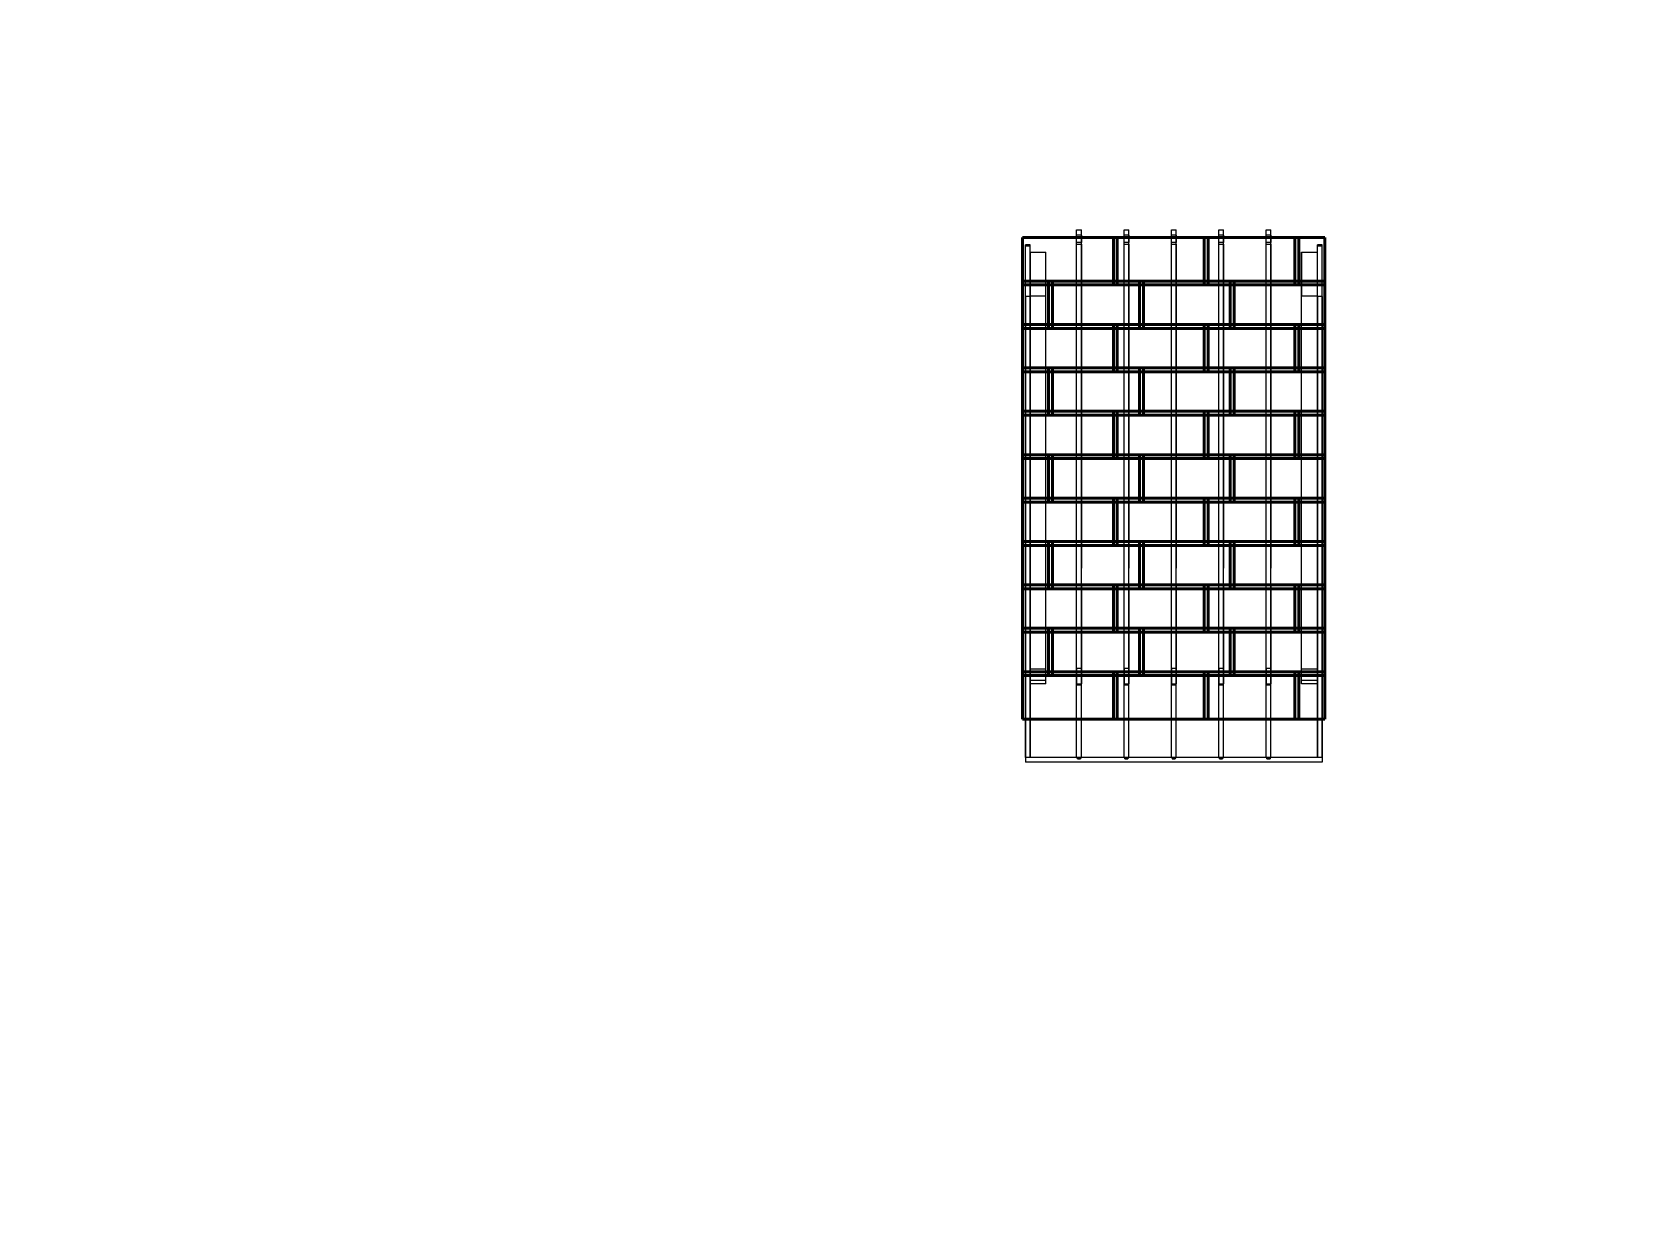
# Model space of a CAD drawing. Header units: millimetres. Extents: x 0 to 6720, y 0 to 297.
# Drawn here: x 2935.1 to 3340.8, y 0 to 297 of the extents above; entities that cross this region are included whole.
import ezdxf

# ---------------------------------------------------------------- set-up
doc = ezdxf.new("R2010")
doc.units = ezdxf.units.MM
doc.linetypes.add('K5LT_BASIC', pattern=[0])
doc.linetypes.add('K5LT_THIN', pattern=[0])
doc.layers.add('Системный слой', color=7, linetype='Continuous')

# ---------------------------------------------------------------- blocks, each defined once
blk = doc.blocks.new('U0')
at = {"layer": 'Системный слой', "color": 5, "linetype": 'K5LT_BASIC', "lineweight": 40}
for p, q in [((3210.1, 134.89), (3186.1, 134.89)), ((3186.1, 134.89), (3186.1, 122.89)), ((3210.1, 122.89), (3210.1, 134.89)), ((3186.1, 122.89), (3210.1, 122.89))]:
    blk.add_line(p, q, dxfattribs=at)
blk = doc.blocks.new('U1')
at = {"layer": 'Системный слой', "color": 5, "linetype": 'K5LT_BASIC', "lineweight": 40}
for p, q in [((3193.7, 145.89), (3186.1, 145.89)), ((3186.1, 145.89), (3186.1, 133.89)), ((3193.7, 133.89), (3193.7, 145.89)), ((3186.1, 133.89), (3193.7, 133.89))]:
    blk.add_line(p, q, dxfattribs=at)
blk = doc.blocks.new('U2')
at = {"layer": 'Системный слой', "color": 5, "linetype": 'K5LT_BASIC', "lineweight": 40}
for p, q in [((3233.1, 134.89), (3209.1, 134.89)), ((3209.1, 134.89), (3209.1, 122.89)), ((3233.1, 122.89), (3233.1, 134.89)), ((3209.1, 122.89), (3233.1, 122.89))]:
    blk.add_line(p, q, dxfattribs=at)
blk = doc.blocks.new('U3')
at = {"layer": 'Системный слой', "color": 5, "linetype": 'K5LT_BASIC', "lineweight": 40}
for p, q in [((3216.7, 145.89), (3192.7, 145.89)), ((3192.7, 145.89), (3192.7, 133.89)), ((3216.7, 133.89), (3216.7, 145.89)), ((3192.7, 133.89), (3216.7, 133.89))]:
    blk.add_line(p, q, dxfattribs=at)
blk = doc.blocks.new('U4')
at = {"layer": 'Системный слой', "color": 5, "linetype": 'K5LT_BASIC', "lineweight": 40}
for p, q in [((3256.1, 134.89), (3232.1, 134.89)), ((3232.1, 134.89), (3232.1, 122.89)), ((3256.1, 122.89), (3256.1, 134.89)), ((3232.1, 122.89), (3256.1, 122.89))]:
    blk.add_line(p, q, dxfattribs=at)
blk = doc.blocks.new('U5')
at = {"layer": 'Системный слой', "color": 5, "linetype": 'K5LT_BASIC', "lineweight": 40}
for p, q in [((3239.7, 145.89), (3215.7, 145.89)), ((3215.7, 145.89), (3215.7, 133.89)), ((3239.7, 133.89), (3239.7, 145.89)), ((3215.7, 133.89), (3239.7, 133.89))]:
    blk.add_line(p, q, dxfattribs=at)
blk = doc.blocks.new('U6')
at = {"layer": 'Системный слой', "color": 5, "linetype": 'K5LT_BASIC', "lineweight": 40}
for p, q in [((3262.7, 134.89), (3255.1, 134.89)), ((3255.1, 134.89), (3255.1, 122.89)), ((3262.7, 122.89), (3262.7, 134.89)), ((3255.1, 122.89), (3262.7, 122.89))]:
    blk.add_line(p, q, dxfattribs=at)
blk = doc.blocks.new('U7')
at = {"layer": 'Системный слой', "color": 5, "linetype": 'K5LT_BASIC', "lineweight": 40}
for p, q in [((3262.7, 145.89), (3238.7, 145.89)), ((3238.7, 145.89), (3238.7, 133.89)), ((3262.7, 133.89), (3262.7, 145.89)), ((3238.7, 133.89), (3262.7, 133.89))]:
    blk.add_line(p, q, dxfattribs=at)
blk = doc.blocks.new('U8')
at = {"layer": 'Системный слой', "color": 5, "linetype": 'K5LT_BASIC', "lineweight": 40}
for p, q in [((3210.1, 156.89), (3186.1, 156.89)), ((3186.1, 156.89), (3186.1, 144.89)), ((3210.1, 144.89), (3210.1, 156.89)), ((3186.1, 144.89), (3210.1, 144.89))]:
    blk.add_line(p, q, dxfattribs=at)
blk = doc.blocks.new('U9')
at = {"layer": 'Системный слой', "color": 5, "linetype": 'K5LT_BASIC', "lineweight": 40}
for p, q in [((3233.1, 156.89), (3209.1, 156.89)), ((3209.1, 156.89), (3209.1, 144.89)), ((3233.1, 144.89), (3233.1, 156.89)), ((3209.1, 144.89), (3233.1, 144.89))]:
    blk.add_line(p, q, dxfattribs=at)
blk = doc.blocks.new('U10')
at = {"layer": 'Системный слой', "color": 5, "linetype": 'K5LT_BASIC', "lineweight": 40}
for p, q in [((3256.1, 156.89), (3232.1, 156.89)), ((3232.1, 156.89), (3232.1, 144.89)), ((3256.1, 144.89), (3256.1, 156.89)), ((3232.1, 144.89), (3256.1, 144.89))]:
    blk.add_line(p, q, dxfattribs=at)
blk = doc.blocks.new('U11')
at = {"layer": 'Системный слой', "color": 5, "linetype": 'K5LT_BASIC', "lineweight": 40}
for p, q in [((3262.7, 156.89), (3255.1, 156.89)), ((3255.1, 156.89), (3255.1, 144.89)), ((3262.7, 144.89), (3262.7, 156.89)), ((3255.1, 144.89), (3262.7, 144.89))]:
    blk.add_line(p, q, dxfattribs=at)
blk = doc.blocks.new('U12')
at = {"layer": 'Системный слой', "color": 5, "linetype": 'K5LT_BASIC', "lineweight": 40}
for p, q in [((3193.7, 167.89), (3186.1, 167.89)), ((3186.1, 167.89), (3186.1, 155.89)), ((3193.7, 155.89), (3193.7, 167.89)), ((3186.1, 155.89), (3193.7, 155.89))]:
    blk.add_line(p, q, dxfattribs=at)
blk = doc.blocks.new('U13')
at = {"layer": 'Системный слой', "color": 5, "linetype": 'K5LT_BASIC', "lineweight": 40}
for p, q in [((3216.7, 167.89), (3192.7, 167.89)), ((3192.7, 167.89), (3192.7, 155.89)), ((3216.7, 155.89), (3216.7, 167.89)), ((3192.7, 155.89), (3216.7, 155.89))]:
    blk.add_line(p, q, dxfattribs=at)
blk = doc.blocks.new('U14')
at = {"layer": 'Системный слой', "color": 5, "linetype": 'K5LT_BASIC', "lineweight": 40}
for p, q in [((3239.7, 167.89), (3215.7, 167.89)), ((3215.7, 167.89), (3215.7, 155.89)), ((3239.7, 155.89), (3239.7, 167.89)), ((3215.7, 155.89), (3239.7, 155.89))]:
    blk.add_line(p, q, dxfattribs=at)
blk = doc.blocks.new('U15')
at = {"layer": 'Системный слой', "color": 5, "linetype": 'K5LT_BASIC', "lineweight": 40}
for p, q in [((3262.7, 167.89), (3238.7, 167.89)), ((3238.7, 167.89), (3238.7, 155.89)), ((3262.7, 155.89), (3262.7, 167.89)), ((3238.7, 155.89), (3262.7, 155.89))]:
    blk.add_line(p, q, dxfattribs=at)
blk = doc.blocks.new('U16')
at = {"layer": 'Системный слой', "color": 5, "linetype": 'K5LT_BASIC', "lineweight": 40}
for p, q in [((3210.1, 178.89), (3186.1, 178.89)), ((3186.1, 178.89), (3186.1, 166.89)), ((3210.1, 166.89), (3210.1, 178.89)), ((3186.1, 166.89), (3210.1, 166.89))]:
    blk.add_line(p, q, dxfattribs=at)
blk = doc.blocks.new('U17')
at = {"layer": 'Системный слой', "color": 5, "linetype": 'K5LT_BASIC', "lineweight": 40}
for p, q in [((3233.1, 178.89), (3209.1, 178.89)), ((3209.1, 178.89), (3209.1, 166.89)), ((3233.1, 166.89), (3233.1, 178.89)), ((3209.1, 166.89), (3233.1, 166.89))]:
    blk.add_line(p, q, dxfattribs=at)
blk = doc.blocks.new('U18')
at = {"layer": 'Системный слой', "color": 5, "linetype": 'K5LT_BASIC', "lineweight": 40}
for p, q in [((3256.1, 178.89), (3232.1, 178.89)), ((3232.1, 178.89), (3232.1, 166.89)), ((3256.1, 166.89), (3256.1, 178.89)), ((3232.1, 166.89), (3256.1, 166.89))]:
    blk.add_line(p, q, dxfattribs=at)
blk = doc.blocks.new('U19')
at = {"layer": 'Системный слой', "color": 5, "linetype": 'K5LT_BASIC', "lineweight": 40}
for p, q in [((3262.7, 178.89), (3255.1, 178.89)), ((3255.1, 178.89), (3255.1, 166.89)), ((3262.7, 166.89), (3262.7, 178.89)), ((3255.1, 166.89), (3262.7, 166.89))]:
    blk.add_line(p, q, dxfattribs=at)
blk = doc.blocks.new('U20')
at = {"layer": 'Системный слой', "color": 5, "linetype": 'K5LT_BASIC', "lineweight": 40}
for p, q in [((3193.7, 189.89), (3186.1, 189.89)), ((3186.1, 189.89), (3186.1, 177.89)), ((3193.7, 177.89), (3193.7, 189.89)), ((3186.1, 177.89), (3193.7, 177.89))]:
    blk.add_line(p, q, dxfattribs=at)
blk = doc.blocks.new('U21')
at = {"layer": 'Системный слой', "color": 5, "linetype": 'K5LT_BASIC', "lineweight": 40}
for p, q in [((3216.7, 189.89), (3192.7, 189.89)), ((3192.7, 189.89), (3192.7, 177.89)), ((3216.7, 177.89), (3216.7, 189.89)), ((3192.7, 177.89), (3216.7, 177.89))]:
    blk.add_line(p, q, dxfattribs=at)
blk = doc.blocks.new('U22')
at = {"layer": 'Системный слой', "color": 5, "linetype": 'K5LT_BASIC', "lineweight": 40}
for p, q in [((3239.7, 189.89), (3215.7, 189.89)), ((3215.7, 189.89), (3215.7, 177.89)), ((3239.7, 177.89), (3239.7, 189.89)), ((3215.7, 177.89), (3239.7, 177.89))]:
    blk.add_line(p, q, dxfattribs=at)
blk = doc.blocks.new('U23')
at = {"layer": 'Системный слой', "color": 5, "linetype": 'K5LT_BASIC', "lineweight": 40}
for p, q in [((3262.7, 189.89), (3238.7, 189.89)), ((3238.7, 189.89), (3238.7, 177.89)), ((3262.7, 177.89), (3262.7, 189.89)), ((3238.7, 177.89), (3262.7, 177.89))]:
    blk.add_line(p, q, dxfattribs=at)
blk = doc.blocks.new('U24')
at = {"layer": 'Системный слой', "color": 5, "linetype": 'K5LT_BASIC', "lineweight": 40}
for p, q in [((3210.1, 200.89), (3186.1, 200.89)), ((3186.1, 200.89), (3186.1, 188.89)), ((3210.1, 188.89), (3210.1, 200.89)), ((3186.1, 188.89), (3210.1, 188.89))]:
    blk.add_line(p, q, dxfattribs=at)
blk = doc.blocks.new('U25')
at = {"layer": 'Системный слой', "color": 5, "linetype": 'K5LT_BASIC', "lineweight": 40}
for p, q in [((3233.1, 200.89), (3209.1, 200.89)), ((3209.1, 200.89), (3209.1, 188.89)), ((3233.1, 188.89), (3233.1, 200.89)), ((3209.1, 188.89), (3233.1, 188.89))]:
    blk.add_line(p, q, dxfattribs=at)
blk = doc.blocks.new('U26')
at = {"layer": 'Системный слой', "color": 5, "linetype": 'K5LT_BASIC', "lineweight": 40}
for p, q in [((3256.1, 200.89), (3232.1, 200.89)), ((3232.1, 200.89), (3232.1, 188.89)), ((3256.1, 188.89), (3256.1, 200.89)), ((3232.1, 188.89), (3256.1, 188.89))]:
    blk.add_line(p, q, dxfattribs=at)
blk = doc.blocks.new('U27')
at = {"layer": 'Системный слой', "color": 5, "linetype": 'K5LT_BASIC', "lineweight": 40}
for p, q in [((3262.7, 200.89), (3255.1, 200.89)), ((3255.1, 200.89), (3255.1, 188.89)), ((3262.7, 188.89), (3262.7, 200.89)), ((3255.1, 188.89), (3262.7, 188.89))]:
    blk.add_line(p, q, dxfattribs=at)
blk = doc.blocks.new('U28')
at = {"layer": 'Системный слой', "color": 5, "linetype": 'K5LT_BASIC', "lineweight": 40}
for p, q in [((3193.7, 211.89), (3186.1, 211.89)), ((3186.1, 211.89), (3186.1, 199.89)), ((3193.7, 199.89), (3193.7, 211.89)), ((3186.1, 199.89), (3193.7, 199.89))]:
    blk.add_line(p, q, dxfattribs=at)
blk = doc.blocks.new('U29')
at = {"layer": 'Системный слой', "color": 5, "linetype": 'K5LT_BASIC', "lineweight": 40}
for p, q in [((3216.7, 211.89), (3192.7, 211.89)), ((3192.7, 211.89), (3192.7, 199.89)), ((3216.7, 199.89), (3216.7, 211.89)), ((3192.7, 199.89), (3216.7, 199.89))]:
    blk.add_line(p, q, dxfattribs=at)
blk = doc.blocks.new('U30')
at = {"layer": 'Системный слой', "color": 5, "linetype": 'K5LT_BASIC', "lineweight": 40}
for p, q in [((3239.7, 211.89), (3215.7, 211.89)), ((3215.7, 211.89), (3215.7, 199.89)), ((3239.7, 199.89), (3239.7, 211.89)), ((3215.7, 199.89), (3239.7, 199.89))]:
    blk.add_line(p, q, dxfattribs=at)
blk = doc.blocks.new('U31')
at = {"layer": 'Системный слой', "color": 5, "linetype": 'K5LT_BASIC', "lineweight": 40}
for p, q in [((3262.7, 211.89), (3238.7, 211.89)), ((3238.7, 211.89), (3238.7, 199.89)), ((3262.7, 199.89), (3262.7, 211.89)), ((3238.7, 199.89), (3262.7, 199.89))]:
    blk.add_line(p, q, dxfattribs=at)
blk = doc.blocks.new('U32')
at = {"layer": 'Системный слой', "color": 5, "linetype": 'K5LT_BASIC', "lineweight": 40}
for p, q in [((3210.1, 222.89), (3186.1, 222.89)), ((3186.1, 222.89), (3186.1, 210.89)), ((3210.1, 210.89), (3210.1, 222.89)), ((3186.1, 210.89), (3210.1, 210.89))]:
    blk.add_line(p, q, dxfattribs=at)
blk = doc.blocks.new('U33')
at = {"layer": 'Системный слой', "color": 5, "linetype": 'K5LT_BASIC', "lineweight": 40}
for p, q in [((3233.1, 222.89), (3209.1, 222.89)), ((3209.1, 222.89), (3209.1, 210.89)), ((3233.1, 210.89), (3233.1, 222.89)), ((3209.1, 210.89), (3233.1, 210.89))]:
    blk.add_line(p, q, dxfattribs=at)
blk = doc.blocks.new('U34')
at = {"layer": 'Системный слой', "color": 5, "linetype": 'K5LT_BASIC', "lineweight": 40}
for p, q in [((3256.1, 222.89), (3232.1, 222.89)), ((3232.1, 222.89), (3232.1, 210.89)), ((3256.1, 210.89), (3256.1, 222.89)), ((3232.1, 210.89), (3256.1, 210.89))]:
    blk.add_line(p, q, dxfattribs=at)
blk = doc.blocks.new('U35')
at = {"layer": 'Системный слой', "color": 5, "linetype": 'K5LT_BASIC', "lineweight": 40}
for p, q in [((3262.7, 222.89), (3255.1, 222.89)), ((3255.1, 222.89), (3255.1, 210.89)), ((3262.7, 210.89), (3262.7, 222.89)), ((3255.1, 210.89), (3262.7, 210.89))]:
    blk.add_line(p, q, dxfattribs=at)
blk = doc.blocks.new('U36')
at = {"layer": 'Системный слой', "color": 5, "linetype": 'K5LT_BASIC', "lineweight": 40}
for p, q in [((3193.7, 233.89), (3186.1, 233.89)), ((3186.1, 233.89), (3186.1, 221.89)), ((3193.7, 221.89), (3193.7, 233.89)), ((3186.1, 221.89), (3193.7, 221.89))]:
    blk.add_line(p, q, dxfattribs=at)
blk = doc.blocks.new('U37')
at = {"layer": 'Системный слой', "color": 5, "linetype": 'K5LT_BASIC', "lineweight": 40}
for p, q in [((3216.7, 233.89), (3192.7, 233.89)), ((3192.7, 233.89), (3192.7, 221.89)), ((3216.7, 221.89), (3216.7, 233.89)), ((3192.7, 221.89), (3216.7, 221.89))]:
    blk.add_line(p, q, dxfattribs=at)
blk = doc.blocks.new('U38')
at = {"layer": 'Системный слой', "color": 5, "linetype": 'K5LT_BASIC', "lineweight": 40}
for p, q in [((3239.7, 233.89), (3215.7, 233.89)), ((3215.7, 233.89), (3215.7, 221.89)), ((3239.7, 221.89), (3239.7, 233.89)), ((3215.7, 221.89), (3239.7, 221.89))]:
    blk.add_line(p, q, dxfattribs=at)
blk = doc.blocks.new('U39')
at = {"layer": 'Системный слой', "color": 5, "linetype": 'K5LT_BASIC', "lineweight": 40}
for p, q in [((3262.7, 233.89), (3238.7, 233.89)), ((3238.7, 233.89), (3238.7, 221.89)), ((3262.7, 221.89), (3262.7, 233.89)), ((3238.7, 221.89), (3262.7, 221.89))]:
    blk.add_line(p, q, dxfattribs=at)
blk = doc.blocks.new('U40')
at = {"layer": 'Системный слой', "color": 5, "linetype": 'K5LT_BASIC', "lineweight": 40}
for p, q in [((3210.1, 244.89), (3186.1, 244.89)), ((3186.1, 244.89), (3186.1, 232.89)), ((3210.1, 232.89), (3210.1, 244.89)), ((3186.1, 232.89), (3210.1, 232.89))]:
    blk.add_line(p, q, dxfattribs=at)
blk = doc.blocks.new('U41')
at = {"layer": 'Системный слой', "color": 5, "linetype": 'K5LT_BASIC', "lineweight": 40}
for p, q in [((3233.1, 244.89), (3209.1, 244.89)), ((3209.1, 244.89), (3209.1, 232.89)), ((3233.1, 232.89), (3233.1, 244.89)), ((3209.1, 232.89), (3233.1, 232.89))]:
    blk.add_line(p, q, dxfattribs=at)
blk = doc.blocks.new('U42')
at = {"layer": 'Системный слой', "color": 5, "linetype": 'K5LT_BASIC', "lineweight": 40}
for p, q in [((3256.1, 244.89), (3232.1, 244.89)), ((3232.1, 244.89), (3232.1, 232.89)), ((3256.1, 232.89), (3256.1, 244.89)), ((3232.1, 232.89), (3256.1, 232.89))]:
    blk.add_line(p, q, dxfattribs=at)
blk = doc.blocks.new('U43')
at = {"layer": 'Системный слой', "color": 5, "linetype": 'K5LT_BASIC', "lineweight": 40}
for p, q in [((3262.7, 244.89), (3255.1, 244.89)), ((3255.1, 244.89), (3255.1, 232.89)), ((3262.7, 232.89), (3262.7, 244.89)), ((3255.1, 232.89), (3262.7, 232.89))]:
    blk.add_line(p, q, dxfattribs=at)
blk = doc.blocks.new('U255')
at = {"layer": 'Системный слой', "color": 7, "linetype": 'K5LT_THIN', "lineweight": 18}
for p, q in [((3199.8, 113.17), (3199.8, 246.89)), ((3199.8, 245.56), (3199.8, 246.89)), ((3199.8, 246.89), (3201, 246.89)), ((3201, 245.56), (3199.8, 245.56)), ((3199.8, 243.64), (3199.8, 245.56)), ((3199.8, 243.21), (3199.8, 243.64)), ((3201, 243.64), (3199.8, 243.64)), ((3201, 113.17), (3201, 246.89)), ((3201, 245.56), (3201, 246.89)), ((3201, 245.56), (3201, 243.64)), ((3201, 243.21), (3201, 243.64)), ((3211.8, 113.17), (3211.8, 246.89)), ((3211.8, 245.56), (3211.8, 246.89)), ((3211.8, 246.89), (3213, 246.89)), ((3213, 245.56), (3211.8, 245.56)), ((3211.8, 243.64), (3211.8, 245.56)), ((3211.8, 243.21), (3211.8, 243.64)), ((3213, 243.64), (3211.8, 243.64)), ((3213, 113.17), (3213, 246.89)), ((3213, 245.56), (3213, 246.89)), ((3213, 245.56), (3213, 243.64)), ((3213, 243.21), (3213, 243.64)), ((3223.8, 113.17), (3223.8, 246.89)), ((3223.8, 245.56), (3223.8, 246.89)), ((3223.8, 246.89), (3225, 246.89)), ((3225, 245.56), (3223.8, 245.56)), ((3223.8, 243.64), (3223.8, 245.56)), ((3223.8, 243.21), (3223.8, 243.64)), ((3225, 243.64), (3223.8, 243.64)), ((3225, 113.17), (3225, 246.89)), ((3225, 245.56), (3225, 246.89)), ((3225, 245.56), (3225, 243.64)), ((3225, 243.21), (3225, 243.64)), ((3235.8, 113.17), (3235.8, 246.89)), ((3235.8, 245.56), (3235.8, 246.89)), ((3235.8, 246.89), (3237, 246.89)), ((3237, 245.56), (3235.8, 245.56)), ((3235.8, 243.64), (3235.8, 245.56)), ((3235.8, 243.21), (3235.8, 243.64)), ((3237, 243.64), (3235.8, 243.64)), ((3237, 113.17), (3237, 246.89)), ((3237, 245.56), (3237, 246.89)), ((3237, 245.56), (3237, 243.64)), ((3237, 243.21), (3237, 243.64)), ((3247.8, 113.17), (3247.8, 246.89)), ((3247.8, 245.56), (3247.8, 246.89)), ((3247.8, 246.89), (3249, 246.89)), ((3249, 245.56), (3247.8, 245.56)), ((3247.8, 243.64), (3247.8, 245.56)), ((3247.8, 243.21), (3247.8, 243.64)), ((3249, 243.64), (3247.8, 243.64)), ((3249, 113.17), (3249, 246.89)), ((3249, 245.56), (3249, 246.89)), ((3249, 245.56), (3249, 243.64)), ((3249, 243.21), (3249, 243.64)), ((3186.8, 242.76), (3186.8, 243.03)), ((3186.8, 113.17), (3186.8, 243.03)), ((3188, 243.03), (3186.8, 243.03)), ((3186.8, 230.01), (3186.8, 242.76)), ((3188, 242.76), (3186.8, 242.76)), ((3188, 242.76), (3188, 243.03)), ((3188, 113.17), (3188, 243.03)), ((3188, 230.01), (3188, 242.76)), ((3188, 132.64), (3188, 241.17)), ((3188, 241.17), (3188, 230.18)), ((3188, 241.17), (3192, 241.17)), ((3192, 132.64), (3192, 241.17)), ((3192, 230.18), (3192, 241.17)), ((3199.8, 161.15), (3199.8, 243.21)), ((3199.8, 243.21), (3201, 243.21)), ((3201, 243.21), (3201, 161.15)), ((3211.8, 161.15), (3211.8, 243.21)), ((3211.8, 243.21), (3213, 243.21)), ((3213, 243.21), (3213, 161.15)), ((3223.8, 161.15), (3223.8, 243.21)), ((3223.8, 243.21), (3225, 243.21)), ((3225, 243.21), (3225, 161.15)), ((3235.8, 161.15), (3235.8, 243.21)), ((3235.8, 243.21), (3237, 243.21)), ((3237, 243.21), (3237, 161.15)), ((3247.8, 161.15), (3247.8, 243.21)), ((3247.8, 243.21), (3249, 243.21)), ((3249, 243.21), (3249, 161.15)), ((3256.8, 132.64), (3256.8, 241.17)), ((3256.8, 241.17), (3256.8, 230.18)), ((3256.8, 241.17), (3260.8, 241.17)), ((3260.8, 242.76), (3260.8, 243.03)), ((3260.8, 113.17), (3260.8, 243.03)), ((3262, 243.03), (3260.8, 243.03)), ((3260.8, 230.01), (3260.8, 242.76)), ((3262, 242.76), (3260.8, 242.76)), ((3260.8, 132.64), (3260.8, 241.17)), ((3260.8, 230.18), (3260.8, 241.17)), ((3262, 242.76), (3262, 243.03)), ((3262, 113.17), (3262, 243.03)), ((3262, 230.01), (3262, 242.76)), ((3188, 230.01), (3186.8, 230.01)), ((3186.8, 230.01), (3186.8, 113.17)), ((3188, 135.54), (3188, 230.18)), ((3188, 230.18), (3192, 230.18)), ((3188, 230.01), (3188, 113.17)), ((3192, 135.54), (3192, 230.18)), ((3256.8, 135.54), (3256.8, 230.18)), ((3256.8, 230.18), (3260.8, 230.18)), ((3260.8, 135.54), (3260.8, 230.18)), ((3262, 230.01), (3260.8, 230.01)), ((3260.8, 230.01), (3260.8, 113.17)), ((3262, 230.01), (3262, 113.17)), ((3199.8, 135.75), (3199.8, 156.65)), ((3201, 156.65), (3201, 135.75)), ((3211.8, 135.75), (3211.8, 156.65)), ((3213, 156.65), (3213, 135.75)), ((3223.8, 135.75), (3223.8, 156.65)), ((3225, 156.65), (3225, 135.75)), ((3235.8, 135.75), (3235.8, 156.65)), ((3237, 156.65), (3237, 135.75)), ((3247.8, 135.75), (3247.8, 156.65)), ((3249, 156.65), (3249, 135.75)), ((3188, 131.8), (3188, 135.54)), ((3192, 135.54), (3188, 135.54)), ((3192, 131.8), (3192, 135.54)), ((3199.8, 135.75), (3199.8, 131.8)), ((3199.8, 135.75), (3201, 135.75)), ((3201, 135.75), (3201, 131.8)), ((3211.8, 135.75), (3211.8, 131.8)), ((3211.8, 135.75), (3213, 135.75)), ((3213, 135.75), (3213, 131.8)), ((3223.8, 135.75), (3223.8, 131.8)), ((3223.8, 135.75), (3225, 135.75)), ((3225, 135.75), (3225, 131.8)), ((3235.8, 135.75), (3235.8, 131.8)), ((3235.8, 135.75), (3237, 135.75)), ((3237, 135.75), (3237, 131.8)), ((3247.8, 135.75), (3247.8, 131.8)), ((3247.8, 135.75), (3249, 135.75)), ((3249, 135.75), (3249, 131.8)), ((3256.8, 131.8), (3256.8, 135.54)), ((3260.8, 135.54), (3256.8, 135.54)), ((3260.8, 131.8), (3260.8, 135.54)), ((3188, 131.8), (3188, 132.64)), ((3192, 132.64), (3188, 132.64)), ((3192, 131.8), (3188, 131.8)), ((3192, 131.8), (3192, 132.64)), ((3199.8, 131.48), (3199.8, 131.8)), ((3199.8, 131.8), (3201, 131.8)), ((3199.8, 113.17), (3199.8, 131.48)), ((3201, 131.48), (3199.8, 131.48)), ((3201, 131.48), (3201, 131.8)), ((3201, 113.17), (3201, 131.48)), ((3211.8, 131.48), (3211.8, 131.8)), ((3211.8, 131.8), (3213, 131.8)), ((3211.8, 113.17), (3211.8, 131.48)), ((3213, 131.48), (3211.8, 131.48)), ((3213, 131.48), (3213, 131.8)), ((3213, 113.17), (3213, 131.48)), ((3223.8, 131.48), (3223.8, 131.8)), ((3223.8, 131.8), (3225, 131.8)), ((3223.8, 113.17), (3223.8, 131.48)), ((3225, 131.48), (3223.8, 131.48)), ((3225, 131.48), (3225, 131.8)), ((3225, 113.17), (3225, 131.48)), ((3235.8, 131.48), (3235.8, 131.8)), ((3235.8, 131.8), (3237, 131.8)), ((3235.8, 113.17), (3235.8, 131.48)), ((3237, 131.48), (3235.8, 131.48)), ((3237, 131.48), (3237, 131.8)), ((3237, 113.17), (3237, 131.48)), ((3247.8, 131.48), (3247.8, 131.8)), ((3247.8, 131.8), (3249, 131.8)), ((3247.8, 113.17), (3247.8, 131.48)), ((3249, 131.48), (3247.8, 131.48)), ((3249, 131.48), (3249, 131.8)), ((3249, 113.17), (3249, 131.48)), ((3256.8, 131.8), (3256.8, 132.64)), ((3260.8, 132.64), (3256.8, 132.64)), ((3260.8, 131.8), (3256.8, 131.8)), ((3260.8, 131.8), (3260.8, 132.64)), ((3188, 113.17), (3186.8, 113.17)), ((3262, 113.17), (3186.8, 113.17)), ((3186.8, 113.17), (3186.8, 111.97)), ((3262, 111.97), (3186.8, 111.97)), ((3199.8, 113.17), (3201, 113.17)), ((3200.8, 113.17), (3200, 113.17)), ((3200, 112.77), (3200, 113.17)), ((3200, 113.17), (3200, 112.77)), ((3200, 113.17), (3200.8, 113.17)), ((3200.8, 112.77), (3200, 112.77)), ((3200, 112.77), (3200.8, 112.77)), ((3200.8, 113.17), (3200.8, 112.77)), ((3200.8, 113.17), (3200.8, 112.77)), ((3211.8, 113.17), (3213, 113.17)), ((3212.8, 113.17), (3212, 113.17)), ((3212, 112.77), (3212, 113.17)), ((3212, 113.17), (3212, 112.77)), ((3212, 113.17), (3212.8, 113.17)), ((3212.8, 112.77), (3212, 112.77)), ((3212, 112.77), (3212.8, 112.77)), ((3212.8, 113.17), (3212.8, 112.77)), ((3212.8, 113.17), (3212.8, 112.77)), ((3223.8, 113.17), (3225, 113.17)), ((3224.8, 113.17), (3224, 113.17)), ((3224, 113.17), (3224, 112.77)), ((3224, 113.17), (3224, 112.77)), ((3224, 113.17), (3224.8, 113.17)), ((3224.8, 112.77), (3224, 112.77)), ((3224, 112.77), (3224.8, 112.77)), ((3224.8, 113.17), (3224.8, 112.77)), ((3224.8, 113.17), (3224.8, 112.77)), ((3235.8, 113.17), (3237, 113.17)), ((3236.8, 113.17), (3236, 113.17)), ((3236, 112.77), (3236, 113.17)), ((3236, 113.17), (3236, 112.77)), ((3236, 113.17), (3236.8, 113.17)), ((3236.8, 112.77), (3236, 112.77)), ((3236, 112.77), (3236.8, 112.77)), ((3236.8, 113.17), (3236.8, 112.77)), ((3236.8, 113.17), (3236.8, 112.77)), ((3247.8, 113.17), (3249, 113.17)), ((3248.8, 113.17), (3248, 113.17)), ((3248, 112.77), (3248, 113.17)), ((3248, 113.17), (3248, 112.77)), ((3248, 113.17), (3248.8, 113.17)), ((3248.8, 112.77), (3248, 112.77)), ((3248, 112.77), (3248.8, 112.77)), ((3248.8, 113.17), (3248.8, 112.77)), ((3248.8, 113.17), (3248.8, 112.77)), ((3262, 113.17), (3260.8, 113.17)), ((3262, 113.17), (3262, 111.97))]:
    blk.add_line(p, q, dxfattribs=at)

msp = doc.modelspace()

# ---------------------------------------------------------------- block references
at = {"layer": 'Системный слой'}
for name in ['U40', 'U255', 'U41', 'U42', 'U43', 'U36', 'U37', 'U38', 'U39', 'U32', 'U33', 'U34', 'U35', 'U28', 'U29', 'U30', 'U31', 'U24', 'U25', 'U26', 'U27', 'U20', 'U21', 'U22', 'U23', 'U16', 'U17', 'U18', 'U19', 'U12', 'U13', 'U14', 'U15', 'U8', 'U9', 'U10', 'U11', 'U1', 'U3', 'U5', 'U7', 'U0', 'U2', 'U4', 'U6']:
    msp.add_blockref(name, (0, 0), dxfattribs=at)

doc.saveas('drawing.dxf')
